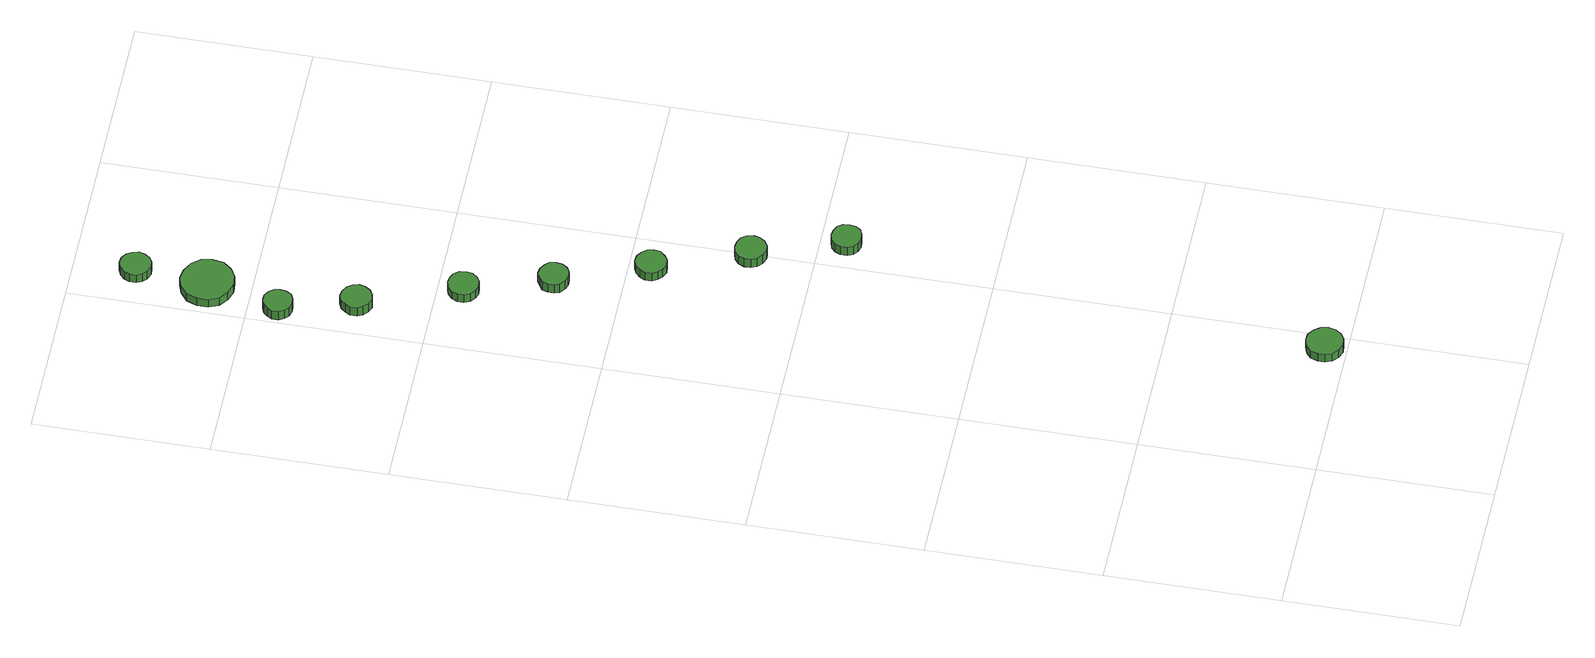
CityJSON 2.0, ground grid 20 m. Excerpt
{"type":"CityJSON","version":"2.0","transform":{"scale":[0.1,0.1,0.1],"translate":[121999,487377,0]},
"CityObjects":{
"tree1":{"type":"SolitaryVegetationObject","attributes":{"function":"something"},"geometry":[{"type":"MultiSurface","lod":"1","boundaries":[[[0,1,2,3,4,5,6,7,8,9,10,11,12,13,14]],[[15,16,17,18,19,20,21,22,23,24,25,26,27,28,29]],[[0,29,28,1]],[[1,28,27,2]],[[2,27,26,3]],[[3,26,25,4]],[[4,25,24,5]],[[5,24,23,6]],[[6,23,22,7]],[[7,22,21,8]],[[8,21,20,9]],[[9,20,19,10]],[[10,19,18,11]],[[11,18,17,12]],[[12,17,16,13]],[[13,16,15,14]],[[14,15,29,0]]]}]},
"tree2":{"type":"SolitaryVegetationObject","attributes":{"function":"something"},"geometry":[{"type":"MultiSurface","lod":"1","boundaries":[[[30,31,32,33,34,35,36,37,38,39,40,41,42,43,44]],[[45,46,47,48,49,50,51,52,53,54,55,56,57,58,59]],[[30,59,58,31]],[[31,58,57,32]],[[32,57,56,33]],[[33,56,55,34]],[[34,55,54,35]],[[35,54,53,36]],[[36,53,52,37]],[[37,52,51,38]],[[38,51,50,39]],[[39,50,49,40]],[[40,49,48,41]],[[41,48,47,42]],[[42,47,46,43]],[[43,46,45,44]],[[44,45,59,30]]]}]},
"tree3":{"type":"SolitaryVegetationObject","attributes":{"function":"something"},"geometry":[{"type":"MultiSurface","lod":"1","boundaries":[[[60,61,62,63,64,65,66,67,68,69,70,71,72,73,74]],[[75,76,77,78,79,80,81,82,83,84,85,86,87,88,89]],[[60,89,88,61]],[[61,88,87,62]],[[62,87,86,63]],[[63,86,85,64]],[[64,85,84,65]],[[65,84,83,66]],[[66,83,82,67]],[[67,82,81,68]],[[68,81,80,69]],[[69,80,79,70]],[[70,79,78,71]],[[71,78,77,72]],[[72,77,76,73]],[[73,76,75,74]],[[74,75,89,60]]]}]},
"tree4":{"type":"SolitaryVegetationObject","attributes":{"function":"something"},"geometry":[{"type":"MultiSurface","lod":"1","boundaries":[[[90,91,92,93,94,95,96,97,98,99,100,101,102,103,104]],[[105,106,107,108,109,110,111,112,113,114,115,116,117,118,119]],[[90,119,118,91]],[[91,118,117,92]],[[92,117,116,93]],[[93,116,115,94]],[[94,115,114,95]],[[95,114,113,96]],[[96,113,112,97]],[[97,112,111,98]],[[98,111,110,99]],[[99,110,109,100]],[[100,109,108,101]],[[101,108,107,102]],[[102,107,106,103]],[[103,106,105,104]],[[104,105,119,90]]]}]},
"tree5":{"type":"SolitaryVegetationObject","attributes":{"function":"something"},"geometry":[{"type":"MultiSurface","lod":"1","boundaries":[[[120,121,122,123,124,125,126,127,128,129,130,131,132,133,134]],[[135,136,137,138,139,140,141,142,143,144,145,146,147,148,149]],[[120,149,148,121]],[[121,148,147,122]],[[122,147,146,123]],[[123,146,145,124]],[[124,145,144,125]],[[125,144,143,126]],[[126,143,142,127]],[[127,142,141,128]],[[128,141,140,129]],[[129,140,139,130]],[[130,139,138,131]],[[131,138,137,132]],[[132,137,136,133]],[[133,136,135,134]],[[134,135,149,120]]]}]},
"tree6":{"type":"SolitaryVegetationObject","attributes":{"function":"something"},"geometry":[{"type":"MultiSurface","lod":"1","boundaries":[[[150,151,152,153,154,155,156,157,158,159,160,161,162,163,164]],[[165,166,167,168,169,170,171,172,173,174,175,176,177,178,179]],[[150,179,178,151]],[[151,178,177,152]],[[152,177,176,153]],[[153,176,175,154]],[[154,175,174,155]],[[155,174,173,156]],[[156,173,172,157]],[[157,172,171,158]],[[158,171,170,159]],[[159,170,169,160]],[[160,169,168,161]],[[161,168,167,162]],[[162,167,166,163]],[[163,166,165,164]],[[164,165,179,150]]]}]},
"tree7":{"type":"SolitaryVegetationObject","attributes":{"function":"something"},"geometry":[{"type":"MultiSurface","lod":"1","boundaries":[[[180,181,182,183,184,185,186,187,188,189,190,191,192,193,194]],[[195,196,197,198,199,200,201,202,203,204,205,206,207,208,209]],[[180,209,208,181]],[[181,208,207,182]],[[182,207,206,183]],[[183,206,205,184]],[[184,205,204,185]],[[185,204,203,186]],[[186,203,202,187]],[[187,202,201,188]],[[188,201,200,189]],[[189,200,199,190]],[[190,199,198,191]],[[191,198,197,192]],[[192,197,196,193]],[[193,196,195,194]],[[194,195,209,180]]]}]},
"tree8":{"type":"SolitaryVegetationObject","attributes":{"function":"something"},"geometry":[{"type":"MultiSurface","lod":"1","boundaries":[[[210,211,212,213,214,215,216,217,218,219,220,221,222,223,224]],[[225,226,227,228,229,230,231,232,233,234,235,236,237,238,239]],[[210,239,238,211]],[[211,238,237,212]],[[212,237,236,213]],[[213,236,235,214]],[[214,235,234,215]],[[215,234,233,216]],[[216,233,232,217]],[[217,232,231,218]],[[218,231,230,219]],[[219,230,229,220]],[[220,229,228,221]],[[221,228,227,222]],[[222,227,226,223]],[[223,226,225,224]],[[224,225,239,210]]]}]},
"tree9":{"type":"SolitaryVegetationObject","attributes":{"function":"something"},"geometry":[{"type":"MultiSurface","lod":"1","boundaries":[[[240,241,242,243,244,245,246,247,248,249,250,251,252,253,254]],[[255,256,257,258,259,260,261,262,263,264,265,266,267,268,269]],[[240,269,268,241]],[[241,268,267,242]],[[242,267,266,243]],[[243,266,265,244]],[[244,265,264,245]],[[245,264,263,246]],[[246,263,262,247]],[[247,262,261,248]],[[248,261,260,249]],[[249,260,259,250]],[[250,259,258,251]],[[251,258,257,252]],[[252,257,256,253]],[[253,256,255,254]],[[254,255,269,240]]]}]},
"tree10":{"type":"SolitaryVegetationObject","attributes":{"function":"something"},"geometry":[{"type":"MultiSurface","lod":"1","boundaries":[[[270,271,272,273,274,275,276,277,278,279,280,281,282,283,284]],[[285,286,287,288,289,290,291,292,293,294,295,296,297,298,299]],[[270,299,298,271]],[[271,298,297,272]],[[272,297,296,273]],[[273,296,295,274]],[[274,295,294,275]],[[275,294,293,276]],[[276,293,292,277]],[[277,292,291,278]],[[278,291,290,279]],[[279,290,289,280]],[[280,289,288,281]],[[281,288,287,282]],[[282,287,286,283]],[[283,286,285,284]],[[284,285,299,270]]]}]}
},
"vertices":[
[195,24,20],[193,32,20],[188,39,20],[181,44,20],[172,45,20],[164,42,20],[157,36,20],[154,28,20],[154,20,20],[157,12,20],[164,6,20],[172,3,20],[181,4,20],[188,8,20],[193,15,20],[193,15,8],[188,8,8],[181,4,8],[172,3,8],[164,6,8],[157,12,8],[154,20,8],[154,28,8],[157,36,8],[164,42,8],[172,45,8],[181,44,8],[188,39,8],[193,32,8],[195,24,8],
[61,1083,15],[59,1090,15],[55,1096,15],[48,1100,15],[41,1101,15],[34,1098,15],[29,1093,15],[26,1087,15],[26,1079,15],[29,1073,15],[34,1068,15],[41,1065,15],[48,1066,15],[55,1070,15],[59,1076,15],[59,1076,2],[55,1070,2],[48,1066,2],[41,1065,2],[34,1068,2],[29,1073,2],[26,1079,2],[26,1087,2],[29,1093,2],[34,1098,2],[41,1101,2],[48,1100,2],[55,1096,2],[59,1090,2],[61,1083,2],
[37,1167,15],[36,1173,15],[32,1179,15],[26,1183,15],[19,1183,15],[12,1181,15],[7,1176,15],[4,1170,15],[4,1163,15],[7,1157,15],[12,1152,15],[19,1150,15],[26,1151,15],[32,1154,15],[36,1160,15],[36,1160,2],[32,1154,2],[26,1151,2],[19,1150,2],[12,1152,2],[7,1157,2],[4,1163,2],[4,1170,2],[7,1176,2],[12,1181,2],[19,1183,2],[26,1183,2],[32,1179,2],[36,1173,2],[37,1167,2],
[104,971,13],[103,979,13],[98,985,13],[92,988,13],[85,989,13],[78,987,13],[72,982,13],[69,975,13],[69,968,13],[72,961,13],[78,956,13],[85,954,13],[92,955,13],[98,958,13],[103,964,13],[103,964,1],[98,958,1],[92,955,1],[85,954,1],[78,956,1],[72,961,1],[69,968,1],[69,975,1],[72,982,1],[78,987,1],[85,989,1],[92,988,1],[98,985,1],[103,979,1],[104,971,1],
[136,877,13],[135,884,13],[131,889,13],[124,893,13],[117,894,13],[111,891,13],[105,887,13],[103,880,13],[103,873,13],[105,867,13],[111,862,13],[117,860,13],[124,860,13],[131,864,13],[135,870,13],[135,870,0],[131,864,0],[124,860,0],[117,860,0],[111,862,0],[105,867,0],[103,873,0],[103,880,0],[105,887,0],[111,891,0],[117,894,0],[124,893,0],[131,889,0],[135,884,0],[136,877,0],
[175,775,13],[174,782,13],[169,788,13],[163,792,13],[155,793,13],[148,790,13],[143,785,13],[140,779,13],[140,771,13],[143,765,13],[148,760,13],[155,757,13],[163,758,13],[169,762,13],[174,768,13],[174,768,1],[169,762,1],[163,758,1],[155,757,1],[148,760,1],[143,765,1],[140,771,1],[140,779,1],[143,785,1],[148,790,1],[155,793,1],[163,792,1],[169,788,1],[174,782,1],[175,775,1],
[217,671,13],[215,679,13],[211,685,13],[204,688,13],[197,689,13],[190,687,13],[184,682,13],[181,675,13],[181,668,13],[184,661,13],[190,656,13],[197,653,13],[204,654,13],[211,658,13],[215,664,13],[215,664,0],[211,658,0],[204,654,0],[197,653,0],[190,656,0],[184,661,0],[181,668,0],[181,675,0],[184,682,0],[190,687,0],[197,689,0],[204,688,0],[211,685,0],[215,679,0],[217,671,0],
[252,571,14],[251,578,14],[247,584,14],[240,587,14],[233,588,14],[226,586,14],[221,581,14],[218,575,14],[218,567,14],[221,561,14],[226,556,14],[233,554,14],[240,555,14],[247,558,14],[251,564,14],[251,564,1],[247,558,1],[240,555,1],[233,554,1],[226,556,1],[221,561,1],[218,567,1],[218,575,1],[221,581,1],[226,586,1],[233,588,1],[240,587,1],[247,584,1],[251,578,1],[252,571,1],
[68,1249,14],[66,1261,14],[58,1271,14],[47,1277,14],[35,1279,14],[23,1275,14],[13,1267,14],[8,1255,14],[8,1242,14],[13,1231,14],[23,1223,14],[35,1219,14],[47,1220,14],[58,1226,14],[66,1236,14],[66,1236,2],[58,1226,2],[47,1220,2],[35,1219,2],[23,1223,2],[13,1231,2],[8,1242,2],[8,1255,2],[13,1267,2],[23,1275,2],[35,1279,2],[47,1277,2],[58,1271,2],[66,1261,2],[68,1249,2],
[65,1331,13],[63,1338,13],[59,1344,13],[53,1348,13],[45,1349,13],[38,1346,13],[33,1341,13],[30,1335,13],[30,1327,13],[33,1321,13],[38,1316,13],[45,1313,13],[53,1314,13],[59,1318,13],[63,1324,13],[63,1324,1],[59,1318,1],[53,1314,1],[45,1313,1],[38,1316,1],[33,1321,1],[30,1327,1],[30,1335,1],[33,1341,1],[38,1346,1],[45,1349,1],[53,1348,1],[59,1344,1],[63,1338,1],[65,1331,1]
]}
